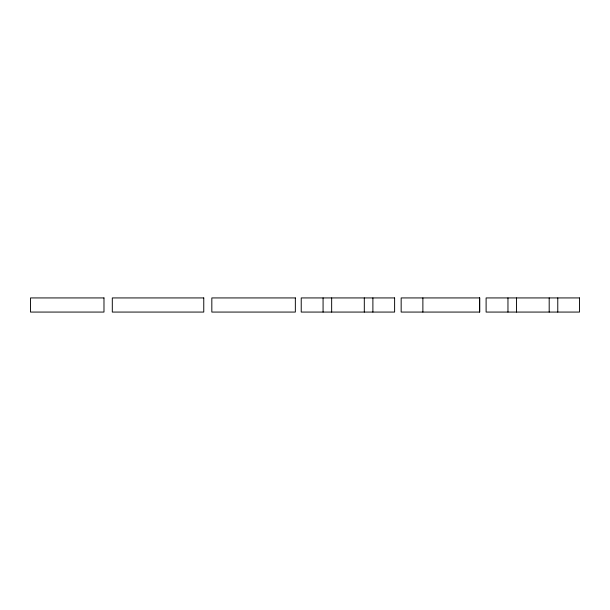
<?xml version="1.0" encoding="UTF-8"?>
<svg xmlns="http://www.w3.org/2000/svg" width="610" height="610" viewBox="0 0 610 610"><rect width="100%" height="100%" fill="white"/><g stroke="black" fill="none" stroke-linecap="round" stroke-linejoin="round"><path stroke-width="0.91" d="M557.776 297.932L557.776 312.068M549.191 297.932L549.191 312.068M516.548 297.932L516.548 312.068M507.962 297.932L507.962 312.068M479.59 297.932L479.59 312.068M422.882 297.932L422.882 312.068M372.893 297.932L372.893 312.068M364.307 297.932L364.307 312.068M331.657 297.932L331.657 312.068M323.071 297.932L323.071 312.068M103.982 297.932L30.5 297.932L30.5 312.068L103.982 312.068L103.982 297.932M203.763 297.932L112.301 297.932L112.301 312.068L203.763 312.068L203.763 297.932M295.347 297.932L211.83 297.932L211.83 312.068L295.347 312.068L295.347 297.932M394.617 297.932L301.226 297.932L301.226 312.068L394.617 312.068L394.617 297.932M479.719 297.932L401.159 297.932L401.159 312.068L479.719 312.068L479.719 297.932M579.5 297.932L486.109 297.932L486.109 312.068L579.5 312.068L579.5 297.932"/></g></svg>
